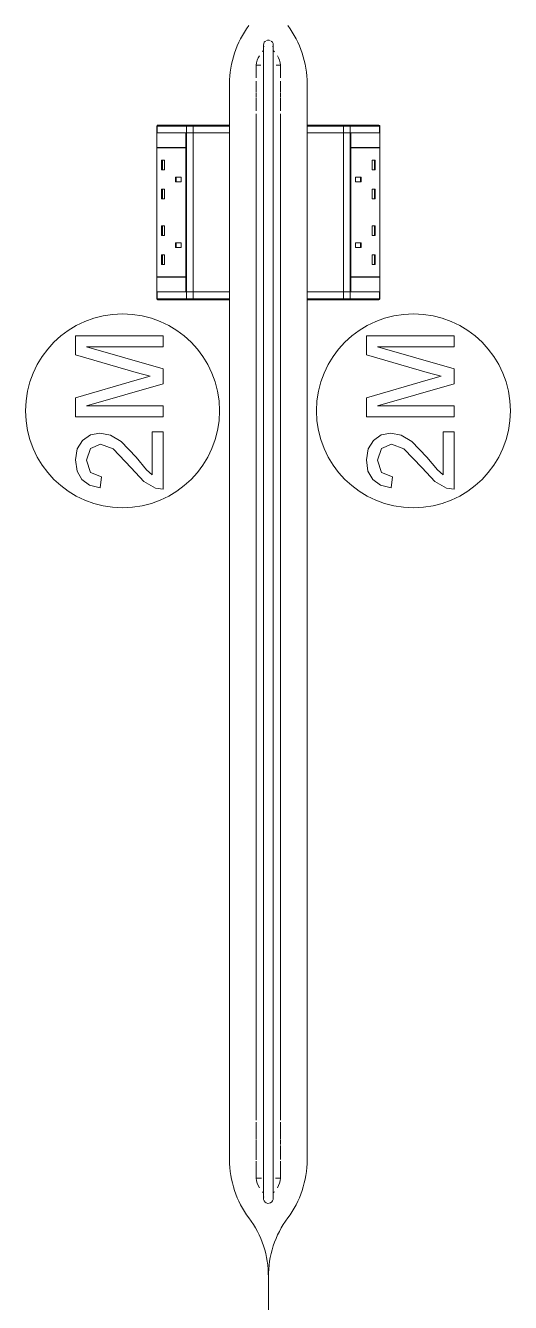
# Model space of a CAD drawing. Header units: millimetres. Extents: x 155920 to 295199, y -4084 to 97293.
# Drawn here: x 159202 to 159702, y 31127 to 32444 of the extents above; entities that cross this region are included whole.
import ezdxf

# ---------------------------------------------------------------- set-up
doc = ezdxf.new("R2010")
doc.units = ezdxf.units.MM
doc.header["$MEASUREMENT"] = 0
doc.layers.add('I-FURN', color=8, linetype='CONTINUOUS', lineweight=9)

msp = doc.modelspace()

# ---------------------------------------------------------------- linework, layer by layer
at = {"layer": 'I-FURN'}
for p, q in [((159447.3, 32424.3), (159447.3, 32424.3)), ((159447.3, 32424.3), (159447.3, 32424.1)), ((159447.3, 32424.1), (159447.3, 32423.8)), ((159447.3, 32423.8), (159447.3, 32423.4)), ((159447.3, 32423.4), (159447.3, 32422.9)), ((159447.3, 32422.9), (159447.3, 32422.3)), ((159447.3, 32422.3), (159447.3, 32421.6)), ((159447.3, 32421.6), (159447.3, 32420.7)), ((159447.3, 32420.7), (159447.3, 32419.8)), ((159447.3, 32419.8), (159447.3, 32418.7)), ((159447.3, 32418.7), (159447.3, 32417.6)), ((159447.3, 32417.6), (159447.3, 32416.3)), ((159457.3, 32424.2), (159457.3, 32424.3)), ((159457.3, 32424.3), (159457.3, 32424.3)), ((159457.3, 32424), (159457.3, 32424.2)), ((159457.3, 32423.7), (159457.3, 32424)), ((159457.3, 32423.3), (159457.3, 32423.7)), ((159457.3, 32422.8), (159457.3, 32423.3)), ((159457.3, 32422.1), (159457.3, 32422.8)), ((159457.3, 32421.3), (159457.3, 32422.1)), ((159457.3, 32420.5), (159457.3, 32421.3)), ((159457.3, 32419.5), (159457.3, 32420.5)), ((159457.3, 32418.4), (159457.3, 32419.5)), ((159457.3, 32417.2), (159457.3, 32418.4)), ((159457.3, 32416), (159457.3, 32417.2)), ((159447.3, 32416.3), (159447.3, 32415)), ((159447.3, 32415), (159447.3, 32413.5)), ((159447.3, 32413.5), (159447.3, 32411.9)), ((159447.3, 32411.9), (159447.3, 32410.3)), ((159447.3, 32410.3), (159447.3, 32408.6)), ((159447.3, 32408.6), (159447.3, 32406.7)), ((159447.3, 32406.7), (159447.3, 32404.8)), ((159447.3, 32404.8), (159447.3, 32402.8)), ((159457.3, 32414.6), (159457.3, 32416)), ((159457.3, 32413.1), (159457.3, 32414.6)), ((159457.3, 32411.5), (159457.3, 32413.1)), ((159457.3, 32409.8), (159457.3, 32411.5)), ((159457.3, 32408.1), (159457.3, 32409.8)), ((159457.3, 32406.2), (159457.3, 32408.1)), ((159457.3, 32404.3), (159457.3, 32406.2)), ((159457.3, 32402.3), (159457.3, 32404.3)), ((159444.4, 32403.4), (159439.8, 32403.4)), ((159439.8, 32400), (159439.8, 32403.4)), ((159439.8, 32398.7), (159439.8, 32399.6)), ((159439.8, 32390.4), (159439.8, 32398.4)), ((159447.3, 32402.8), (159447.3, 32400.7)), ((159447.3, 32400.7), (159447.3, 32398.6)), ((159447.3, 32398.6), (159447.3, 32396.4)), ((159447.3, 32396.4), (159447.3, 32394.1)), ((159447.3, 32394.1), (159447.3, 32391.7)), ((159447.3, 32391.7), (159447.3, 32389.3)), ((159457.3, 32400.2), (159457.3, 32402.3)), ((159457.3, 32398), (159457.3, 32400.2)), ((159457.3, 32395.8), (159457.3, 32398)), ((159457.3, 32393.5), (159457.3, 32395.8)), ((159457.3, 32391.1), (159457.3, 32393.5)), ((159457.3, 32388.7), (159457.3, 32391.1)), ((159464.8, 32403.4), (159460.3, 32403.4)), ((159464.8, 32403.4), (159464.8, 32400)), ((159464.8, 32398.4), (159464.8, 32390.4)), ((159464.9, 32399.6), (159464.9, 32398.7)), ((159412.3, 32340.6), (159412.3, 32384.3)), ((159412.3, 32384.3), (159412.3, 32340.6)), ((159439.8, 32375.3), (159439.8, 32386.8)), ((159447.3, 32389.3), (159447.3, 32386.8)), ((159447.3, 32386.8), (159447.3, 32384.3)), ((159447.3, 32384.3), (159447.3, 32381.7)), ((159447.3, 32381.7), (159447.3, 32379.1)), ((159447.3, 32379.1), (159447.3, 32376.4)), ((159457.3, 32386.2), (159457.3, 32388.7)), ((159457.3, 32383.6), (159457.3, 32386.2)), ((159457.3, 32381), (159457.3, 32383.6)), ((159457.3, 32378.4), (159457.3, 32381)), ((159457.3, 32375.7), (159457.3, 32378.4)), ((159464.8, 32386.8), (159464.8, 32375.3)), ((159492.3, 32384.3), (159492.3, 32340.6)), ((159492.3, 32340.6), (159492.3, 32384.3)), ((159439.8, 32370.5), (159439.8, 32374.6)), ((159439.8, 32356.4), (159439.8, 32369.6)), ((159447.3, 32376.4), (159447.3, 32373.7)), ((159447.3, 32373.7), (159447.3, 32371)), ((159447.3, 32371), (159447.3, 32368.3)), ((159447.3, 32368.3), (159447.3, 32365.5)), ((159447.3, 32365.5), (159447.3, 32362.7)), ((159457.3, 32373), (159457.3, 32375.7)), ((159457.3, 32370.3), (159457.3, 32373)), ((159457.3, 32367.5), (159457.3, 32370.3)), ((159457.3, 32364.7), (159457.3, 32367.5)), ((159457.3, 32361.9), (159457.3, 32364.7)), ((159464.8, 32369.6), (159464.8, 32356.4)), ((159464.9, 32374.6), (159464.9, 32370.5)), ((159439.8, 31315.2), (159439.8, 32353.4)), ((159447.3, 32362.7), (159447.3, 32359.8)), ((159447.3, 32359.8), (159447.3, 32357)), ((159447.3, 32357), (159447.3, 32354.2)), ((159447.3, 32354.2), (159447.3, 32353.4)), ((159447.3, 32353.4), (159447.3, 31315.2)), ((159457.3, 32359.1), (159457.3, 32361.9)), ((159457.3, 32356.3), (159457.3, 32359.1)), ((159457.3, 32353.4), (159457.3, 32356.3)), ((159457.3, 31315.2), (159457.3, 32353.4)), ((159464.9, 32353.4), (159464.9, 31315.2)), ((159337.5, 32340.6), (159337.5, 32333.6)), ((159337.5, 32340.6), (159337.7, 32340.6)), ((159337.5, 32340.6), (159337.5, 32333.6)), ((159337.5, 32333.6), (159337.5, 32340.6)), ((159337.7, 32340.6), (159368, 32340.6)), ((159337.7, 32340.6), (159337.7, 32333.6)), ((159337.8, 32341.4), (159337.9, 32341.4)), ((159368.8, 32341.6), (159338.5, 32341.6)), ((159368.8, 32341.6), (159338.5, 32341.6)), ((159368, 32340.6), (159374.9, 32340.6)), ((159368, 32340.6), (159368, 32333.6)), ((159368.8, 32341.6), (159407.3, 32341.6)), ((159374.3, 32341.6), (159368.8, 32341.6)), ((159411.3, 32341.6), (159374.3, 32341.6)), ((159374.9, 32340.6), (159412.3, 32340.6)), ((159374.9, 32340.6), (159374.9, 32333.6)), ((159407.3, 32341.6), (159407.3, 32340.6)), ((159407.3, 32341.6), (159411.3, 32341.6)), ((159412.3, 32333.6), (159412.3, 32340.6)), ((159412.3, 32340.6), (159412.3, 32333.6)), ((159492.3, 32340.6), (159492.3, 32333.6)), ((159492.3, 32340.6), (159529.8, 32340.6)), ((159492.3, 32340.6), (159492.3, 32333.6)), ((159493.3, 32341.6), (159493.3, 32341.6)), ((159530.4, 32341.6), (159493.3, 32341.6)), ((159493.3, 32341.6), (159497.3, 32341.6)), ((159497.3, 32340.6), (159497.3, 32341.6)), ((159497.3, 32341.6), (159535.9, 32341.6)), ((159529.8, 32340.6), (159536.7, 32340.6)), ((159529.8, 32340.6), (159529.8, 32333.6)), ((159535.9, 32341.6), (159530.4, 32341.6)), ((159566.2, 32341.6), (159535.9, 32341.6)), ((159566.2, 32341.6), (159535.9, 32341.6)), ((159536.7, 32340.6), (159567, 32340.6)), ((159536.7, 32340.6), (159536.7, 32333.6)), ((159566.8, 32341.4), (159566.8, 32341.4)), ((159567, 32340.6), (159567.2, 32340.6)), ((159567, 32340.6), (159567, 32333.6)), ((159567.2, 32333.6), (159567.2, 32340.6)), ((159567.2, 32333.6), (159567.2, 32340.6)), ((159567.2, 32333.6), (159567.2, 32340.6)), ((159337.3, 32318.6), (159337.3, 32333.6)), ((159337.3, 32333.6), (159367.1, 32333.6)), ((159337.5, 32333.6), (159337.7, 32333.6)), ((159337.5, 32333.5), (159337.5, 32169.6)), ((159337.7, 32333.6), (159368, 32333.6)), ((159367.1, 32333.6), (159367.1, 32318.6)), ((159367.3, 32318.6), (159367.3, 32333.5)), ((159367.3, 32333.5), (159368, 32333.5)), ((159368, 32333.6), (159374.9, 32333.6)), ((159374.9, 32333.5), (159368, 32333.5)), ((159368, 32333.5), (159368, 32169.6)), ((159374.9, 32333.6), (159412.3, 32333.6)), ((159412.3, 32333.5), (159374.9, 32333.5)), ((159374.9, 32333.5), (159374.9, 32169.6)), ((159412.3, 32169.6), (159412.3, 32333.5)), ((159412.3, 32333.5), (159412.3, 32169.6)), ((159492.3, 32333.6), (159529.8, 32333.6)), ((159492.3, 32333.5), (159492.3, 32169.6)), ((159492.3, 32169.6), (159492.3, 32333.5)), ((159529.8, 32333.5), (159492.3, 32333.5)), ((159529.8, 32333.6), (159536.7, 32333.6)), ((159529.8, 32169.6), (159529.8, 32333.5)), ((159536.7, 32333.5), (159529.8, 32333.5)), ((159537.5, 32333.6), (159535.1, 32333.6)), ((159536.7, 32333.6), (159567, 32333.6)), ((159536.7, 32169.6), (159536.7, 32333.5)), ((159536.7, 32333.5), (159537.3, 32333.5)), ((159537.3, 32333.5), (159537.3, 32318.6)), ((159537.5, 32318.6), (159537.5, 32333.6)), ((159537.5, 32333.6), (159567.4, 32333.6)), ((159567, 32333.6), (159567.2, 32333.6)), ((159567.2, 32169.6), (159567.2, 32333.5)), ((159567.4, 32333.6), (159567.4, 32318.6)), ((159367.1, 32318.6), (159337.3, 32318.6)), ((159337.3, 32318.1), (159367.1, 32318.1)), ((159337.3, 32185.1), (159337.3, 32318.1)), ((159337.7, 32318.1), (159337.7, 32318.6)), ((159367.1, 32318.1), (159367.1, 32185.1)), ((159367.3, 32185.1), (159367.3, 32318.1)), ((159537.3, 32318.1), (159537.3, 32185.1)), ((159567.4, 32318.6), (159537.5, 32318.6)), ((159537.5, 32185.1), (159537.5, 32318.1)), ((159567.4, 32318.1), (159537.5, 32318.1)), ((159567, 32318.6), (159567, 32318.1)), ((159567.4, 32318.1), (159567.4, 32185.1)), ((159342.3, 32305.5), (159342.3, 32295.5)), ((159342.3, 32305.5), (159345.2, 32305.5)), ((159343.1, 32305.5), (159343.1, 32295.5)), ((159345.2, 32305.5), (159345.2, 32295.5)), ((159562.3, 32305.5), (159559.5, 32305.5)), ((159559.5, 32295.5), (159559.5, 32305.5)), ((159561.6, 32295.5), (159561.6, 32305.5)), ((159562.3, 32295.5), (159562.3, 32305.5)), ((159342.3, 32295.5), (159345.2, 32295.5)), ((159356.7, 32288), (159356.7, 32283)), ((159362.4, 32288), (159356.7, 32288)), ((159357.4, 32288), (159357.4, 32283)), ((159362.4, 32283), (159362.4, 32288)), ((159548, 32288), (159542.3, 32288)), ((159542.3, 32283), (159542.3, 32288)), ((159547.3, 32283), (159547.3, 32288)), ((159548, 32283), (159548, 32288)), ((159562.3, 32295.5), (159559.5, 32295.5)), ((159342.3, 32275.5), (159342.3, 32265.5)), ((159342.3, 32275.5), (159345.2, 32275.5)), ((159343.1, 32275.5), (159343.1, 32265.5)), ((159345.2, 32275.5), (159345.2, 32265.5)), ((159356.7, 32283), (159362.4, 32283)), ((159548, 32283), (159542.3, 32283)), ((159562.3, 32275.5), (159559.5, 32275.5)), ((159559.5, 32265.5), (159559.5, 32275.5)), ((159561.6, 32265.5), (159561.6, 32275.5)), ((159562.3, 32265.5), (159562.3, 32275.5)), ((159342.3, 32265.5), (159345.2, 32265.5)), ((159562.3, 32265.5), (159559.5, 32265.5)), ((159342.3, 32237.7), (159342.3, 32227.7)), ((159342.3, 32237.7), (159345.2, 32237.7)), ((159343.1, 32237.7), (159343.1, 32227.7)), ((159345.2, 32237.7), (159345.2, 32227.7)), ((159562.3, 32237.7), (159559.5, 32237.7)), ((159559.5, 32227.7), (159559.5, 32237.7)), ((159561.6, 32227.7), (159561.6, 32237.7)), ((159562.3, 32227.7), (159562.3, 32237.7)), ((159342.3, 32227.7), (159345.2, 32227.7)), ((159356.7, 32220.2), (159356.7, 32215.2)), ((159356.7, 32220.2), (159362.4, 32220.2)), ((159357.4, 32220.2), (159357.4, 32215.2)), ((159362.4, 32220.2), (159362.4, 32215.2)), ((159542.3, 32220.2), (159542.3, 32215.2)), ((159548, 32220.2), (159542.3, 32220.2)), ((159547.3, 32215.2), (159547.3, 32220.2)), ((159548, 32215.2), (159548, 32220.2)), ((159562.3, 32227.7), (159559.5, 32227.7)), ((159342.3, 32207.7), (159342.3, 32197.7)), ((159342.3, 32207.7), (159345.2, 32207.7)), ((159343.1, 32207.7), (159343.1, 32197.7)), ((159345.2, 32207.7), (159345.2, 32197.7)), ((159356.7, 32215.2), (159362.4, 32215.2)), ((159542.3, 32215.2), (159548, 32215.2)), ((159562.3, 32207.7), (159559.5, 32207.7)), ((159559.5, 32197.7), (159559.5, 32207.7)), ((159561.6, 32197.7), (159561.6, 32207.7)), ((159562.3, 32197.7), (159562.3, 32207.7)), ((159342.3, 32197.7), (159345.2, 32197.7)), ((159562.3, 32197.7), (159559.5, 32197.7)), ((159337.3, 32185.1), (159367.1, 32185.1)), ((159337.3, 32184.6), (159367.1, 32184.6)), ((159337.3, 32169.6), (159337.3, 32184.6)), ((159337.7, 32184.6), (159337.7, 32185.1)), ((159367.1, 32184.6), (159367.1, 32169.6)), ((159367.3, 32169.6), (159367.3, 32184.6)), ((159537.3, 32184.6), (159537.3, 32169.6)), ((159567.4, 32185.1), (159537.5, 32185.1)), ((159537.5, 32169.6), (159537.5, 32184.6)), ((159537.5, 32184.6), (159567.4, 32184.6)), ((159567, 32185.1), (159567, 32184.6)), ((159567.4, 32184.6), (159567.4, 32169.6)), ((159367.1, 32169.6), (159337.3, 32169.6)), ((159337.5, 32169.5), (159337.5, 32162.5)), ((159337.7, 32169.5), (159337.5, 32169.5)), ((159337.5, 32169.5), (159337.5, 32162.5)), ((159337.5, 32169.5), (159337.5, 32162.5)), ((159337.7, 32162.5), (159337.7, 32169.5)), ((159368, 32169.5), (159337.7, 32169.5)), ((159367.1, 32169.6), (159369.6, 32169.6)), ((159368, 32169.6), (159367.3, 32169.6)), ((159368, 32169.6), (159374.9, 32169.6)), ((159368, 32162.5), (159368, 32169.5)), ((159374.9, 32169.5), (159368, 32169.5)), ((159374.9, 32169.6), (159412.3, 32169.6)), ((159374.9, 32162.5), (159374.9, 32169.5)), ((159412.3, 32169.5), (159374.9, 32169.5)), ((159412.3, 32162.5), (159412.3, 32169.5)), ((159412.3, 32162.5), (159412.3, 32169.5)), ((159492.3, 32169.6), (159529.8, 32169.6)), ((159492.3, 32169.5), (159492.3, 32162.5)), ((159492.3, 32162.5), (159492.3, 32169.5)), ((159529.8, 32169.5), (159492.3, 32169.5)), ((159529.8, 32169.6), (159536.7, 32169.6)), ((159529.8, 32162.5), (159529.8, 32169.5)), ((159536.7, 32169.5), (159529.8, 32169.5)), ((159537.3, 32169.6), (159536.7, 32169.6)), ((159536.7, 32162.5), (159536.7, 32169.5)), ((159567, 32169.5), (159536.7, 32169.5)), ((159567.4, 32169.6), (159537.5, 32169.6)), ((159567, 32162.5), (159567, 32169.5)), ((159567.2, 32169.5), (159567, 32169.5)), ((159567.2, 32162.5), (159567.2, 32169.5)), ((159567.2, 32162.5), (159567.2, 32169.5)), ((159567.2, 32169.5), (159567.2, 32162.5)), ((159337.7, 32162.5), (159337.5, 32162.5)), ((159368, 32162.5), (159337.7, 32162.5)), ((159337.9, 32161.7), (159337.8, 32161.8)), ((159338.5, 32161.5), (159368.8, 32161.5)), ((159338.5, 32161.5), (159368.8, 32161.5)), ((159374.9, 32162.5), (159368, 32162.5)), ((159407.3, 32161.5), (159368.8, 32161.5)), ((159368.8, 32161.5), (159374.3, 32161.5)), ((159374.3, 32161.5), (159411.3, 32161.5)), ((159412.3, 32162.5), (159374.9, 32162.5)), ((159407.3, 32162.5), (159407.3, 32161.5)), ((159411.3, 32161.5), (159407.3, 32161.5)), ((159411.3, 32161.5), (159411.3, 32161.5)), ((159412.3, 31274.3), (159412.3, 32162.5)), ((159412.3, 32162.5), (159412.3, 31274.3)), ((159492.3, 32162.5), (159492.3, 31274.3)), ((159492.3, 31274.3), (159492.3, 32162.5)), ((159529.8, 32162.5), (159492.3, 32162.5)), ((159497.3, 32161.5), (159493.3, 32161.5)), ((159493.3, 32161.5), (159530.4, 32161.5)), ((159497.3, 32161.5), (159497.3, 32162.5)), ((159535.9, 32161.5), (159497.3, 32161.5)), ((159536.7, 32162.5), (159529.8, 32162.5)), ((159530.4, 32161.5), (159535.9, 32161.5)), ((159535.9, 32161.5), (159566.2, 32161.5)), ((159535.9, 32161.5), (159566.2, 32161.5)), ((159567, 32162.5), (159536.7, 32162.5)), ((159566.8, 32161.8), (159566.8, 32161.7)), ((159567.2, 32162.5), (159567, 32162.5)), ((159343.9, 32124.2), (159253.5, 32124.2)), ((159253.5, 32124.2), (159253.5, 32104.7)), ((159343.9, 32112.9), (159343.9, 32124.2)), ((159643.8, 32124.2), (159553.4, 32124.2)), ((159553.4, 32124.2), (159553.4, 32104.7)), ((159643.8, 32112.9), (159643.8, 32124.2)), ((159253.5, 32104.7), (159316.1, 32086.5)), ((159343.9, 32090.1), (159264.8, 32112.9)), ((159264.8, 32112.9), (159343.9, 32112.9)), ((159553.4, 32104.7), (159616, 32086.5)), ((159643.8, 32090.1), (159564.7, 32112.9)), ((159564.7, 32112.9), (159643.8, 32112.9)), ((159343.9, 32074.8), (159343.9, 32090.1)), ((159643.8, 32074.8), (159643.8, 32090.1)), ((159317.2, 32078.8), (159253.5, 32060.3)), ((159264.8, 32052.1), (159343.9, 32074.8)), ((159316.1, 32086.5), (159330.5, 32082.5)), ((159330.5, 32082.5), (159317.2, 32078.8)), ((159617.1, 32078.8), (159553.4, 32060.3)), ((159564.7, 32052.1), (159643.8, 32074.8)), ((159616, 32086.5), (159630.4, 32082.5)), ((159630.4, 32082.5), (159617.1, 32078.8)), ((159253.5, 32060.3), (159253.5, 32040.8)), ((159343.9, 32052.1), (159264.8, 32052.1)), ((159343.9, 32040.8), (159343.9, 32052.1)), ((159553.4, 32060.3), (159553.4, 32040.8)), ((159643.8, 32052.1), (159564.7, 32052.1)), ((159643.8, 32040.8), (159643.8, 32052.1)), ((159253.5, 32040.8), (159343.9, 32040.8)), ((159553.4, 32040.8), (159643.8, 32040.8)), ((159268.8, 32022), (159260.7, 32016.4)), ((159278.7, 32023.9), (159268.8, 32022)), ((159289.4, 32021.8), (159278.7, 32023.9)), ((159300.5, 32015.2), (159289.4, 32021.8)), ((159332.6, 32025.3), (159332.6, 31980.9)), ((159343.9, 32025.3), (159332.6, 32025.3)), ((159343.9, 31965.9), (159343.9, 32025.3)), ((159568.7, 32022), (159560.6, 32016.4)), ((159578.6, 32023.9), (159568.7, 32022)), ((159589.3, 32021.8), (159578.6, 32023.9)), ((159600.4, 32015.2), (159589.3, 32021.8)), ((159632.5, 32025.3), (159632.5, 31980.9)), ((159643.8, 32025.3), (159632.5, 32025.3)), ((159643.8, 31965.9), (159643.8, 32025.3)), ((159260.7, 32016.4), (159255.3, 32007.6)), ((159269, 32008), (159279.3, 32012.6)), ((159279.3, 32012.6), (159292.2, 32007.7)), ((159315.9, 31999), (159300.5, 32015.2)), ((159560.6, 32016.4), (159555.2, 32007.6)), ((159568.9, 32008), (159579.3, 32012.6)), ((159579.3, 32012.6), (159592.1, 32007.7)), ((159615.8, 31999), (159600.4, 32015.2)), ((159255.3, 32007.6), (159253.5, 31996.2)), ((159253.5, 31996.2), (159255.1, 31984.8)), ((159264.8, 31995.9), (159269, 32008)), ((159268.9, 31983.4), (159264.8, 31995.9)), ((159292.2, 32007.7), (159311, 31988.2)), ((159326.8, 31986), (159315.9, 31999)), ((159555.2, 32007.6), (159553.4, 31996.2)), ((159553.4, 31996.2), (159555, 31984.8)), ((159564.7, 31995.9), (159568.9, 32008)), ((159568.8, 31983.4), (159564.7, 31995.9)), ((159592.1, 32007.7), (159610.9, 31988.2)), ((159626.7, 31986), (159615.8, 31999)), ((159255.1, 31984.8), (159260, 31976)), ((159280.3, 31978.7), (159268.9, 31983.4)), ((159311, 31988.2), (159324.1, 31974)), ((159332.6, 31980.9), (159326.8, 31986)), ((159555, 31984.8), (159559.9, 31976)), ((159580.2, 31978.7), (159568.8, 31983.4)), ((159610.9, 31988.2), (159624, 31974)), ((159632.5, 31980.9), (159626.7, 31986)), ((159260, 31976), (159268, 31970.1)), ((159268, 31970.1), (159278.9, 31967.3)), ((159278.9, 31967.3), (159280.3, 31978.7)), ((159324.1, 31974), (159336.1, 31967.2)), ((159559.9, 31976), (159567.9, 31970.1)), ((159567.9, 31970.1), (159578.8, 31967.3)), ((159578.8, 31967.3), (159580.2, 31978.7)), ((159624, 31974), (159636, 31967.2)), ((159336.1, 31967.2), (159343.9, 31965.9)), ((159636, 31967.2), (159643.8, 31965.9)), ((159439.8, 31295.5), (159439.8, 31313.2)), ((159447.3, 31315.2), (159447.3, 31312)), ((159447.3, 31312), (159447.3, 31308.8)), ((159457.3, 31314.4), (159457.3, 31315.2)), ((159457.3, 31311.1), (159457.3, 31314.4)), ((159457.3, 31307.9), (159457.3, 31311.1)), ((159464.8, 31313.2), (159464.8, 31295.5)), ((159447.3, 31308.8), (159447.3, 31305.6)), ((159447.3, 31305.6), (159447.3, 31302.3)), ((159447.3, 31302.3), (159447.3, 31299.2)), ((159447.3, 31299.2), (159447.3, 31296)), ((159457.3, 31304.7), (159457.3, 31307.9)), ((159457.3, 31301.5), (159457.3, 31304.7)), ((159457.3, 31298.3), (159457.3, 31301.5)), ((159457.3, 31295.2), (159457.3, 31298.3)), ((159439.8, 31289.9), (159439.8, 31294.7)), ((159439.8, 31274.1), (159439.8, 31290)), ((159447.3, 31296), (159447.3, 31292.9)), ((159447.3, 31292.9), (159447.3, 31289.8)), ((159447.3, 31289.8), (159447.3, 31286.7)), ((159447.3, 31286.7), (159447.3, 31283.7)), ((159457.3, 31292), (159457.3, 31295.2)), ((159457.3, 31289), (159457.3, 31292)), ((159457.3, 31285.9), (159457.3, 31289)), ((159457.3, 31282.9), (159457.3, 31285.9)), ((159464.8, 31289), (159464.8, 31274.7)), ((159464.9, 31294.7), (159464.9, 31289.9)), ((159439.8, 31255.2), (159439.8, 31272.8)), ((159447.3, 31283.7), (159447.3, 31280.8)), ((159447.3, 31280.8), (159447.3, 31277.9)), ((159447.3, 31277.9), (159447.3, 31275)), ((159447.3, 31275), (159447.3, 31272.3)), ((159447.3, 31272.3), (159447.3, 31269.6)), ((159457.3, 31280), (159457.3, 31282.9)), ((159457.3, 31277.1), (159457.3, 31280)), ((159457.3, 31274.3), (159457.3, 31277.1)), ((159457.3, 31271.5), (159457.3, 31274.3)), ((159457.3, 31268.8), (159457.3, 31271.5)), ((159464.8, 31272.8), (159464.8, 31255.2)), ((159439.8, 31259.8), (159439.8, 31260.9)), ((159447.3, 31269.6), (159447.3, 31266.9)), ((159447.3, 31266.9), (159447.3, 31264.4)), ((159447.3, 31264.4), (159447.3, 31261.9)), ((159447.3, 31261.9), (159447.3, 31259.5)), ((159447.3, 31259.5), (159447.3, 31257.2)), ((159457.3, 31266.2), (159457.3, 31268.8)), ((159457.3, 31263.7), (159457.3, 31266.2)), ((159457.3, 31261.2), (159457.3, 31263.7)), ((159457.3, 31258.9), (159457.3, 31261.2)), ((159457.3, 31256.6), (159457.3, 31258.9)), ((159464.9, 31260.9), (159464.9, 31259.8)), ((159439.8, 31255.2), (159445.1, 31255.2)), ((159447.3, 31257.2), (159447.3, 31255)), ((159447.3, 31255), (159447.3, 31252.9)), ((159447.3, 31252.9), (159447.3, 31250.9)), ((159447.3, 31250.9), (159447.3, 31249)), ((159447.3, 31249), (159447.3, 31247.2)), ((159447.3, 31247.2), (159447.3, 31245.5)), ((159447.3, 31245.5), (159447.3, 31243.9)), ((159457.3, 31254.4), (159457.3, 31256.6)), ((159457.3, 31252.3), (159457.3, 31254.4)), ((159457.3, 31250.3), (159457.3, 31252.3)), ((159457.3, 31248.5), (159457.3, 31250.3)), ((159457.3, 31246.7), (159457.3, 31248.5)), ((159457.3, 31245), (159457.3, 31246.7)), ((159457.3, 31243.5), (159457.3, 31245)), ((159459.6, 31255.2), (159464.8, 31255.2)), ((159447.3, 31243.9), (159447.3, 31242.4)), ((159447.3, 31242.4), (159447.3, 31241.1)), ((159447.3, 31241.1), (159447.3, 31239.8)), ((159447.3, 31239.8), (159447.3, 31238.7)), ((159447.3, 31238.7), (159447.3, 31237.7)), ((159447.3, 31237.7), (159447.3, 31236.9)), ((159447.3, 31236.9), (159447.3, 31236.1)), ((159447.3, 31236.1), (159447.3, 31235.5)), ((159447.3, 31235.5), (159447.3, 31235)), ((159447.3, 31235), (159447.3, 31234.7)), ((159447.3, 31234.7), (159447.3, 31234.4)), ((159447.3, 31234.4), (159447.3, 31234.3)), ((159447.3, 31234.3), (159447.3, 31234.3)), ((159457.3, 31242), (159457.3, 31243.5)), ((159457.3, 31240.7), (159457.3, 31242)), ((159457.3, 31239.5), (159457.3, 31240.7)), ((159457.3, 31238.4), (159457.3, 31239.5)), ((159457.3, 31237.5), (159457.3, 31238.4)), ((159457.3, 31236.6), (159457.3, 31237.5)), ((159457.3, 31235.9), (159457.3, 31236.6)), ((159457.3, 31235.4), (159457.3, 31235.9)), ((159457.3, 31234.9), (159457.3, 31235.4)), ((159457.3, 31234.6), (159457.3, 31234.9)), ((159457.3, 31234.4), (159457.3, 31234.6)), ((159457.3, 31234.3), (159457.3, 31234.4)), ((159452.3, 31029.4), (159452.3, 31153.2)), ((159452.3, 31153.2), (159452.3, 31029.4)), ((159452.3, 31153.2), (159452.3, 31029.4)), ((159452.3, 31029.4), (159452.3, 31153.2))]:
    msp.add_line(p, q, dxfattribs=at)
at = {"layer": 'I-FURN', "flags": 128}
for points in [[(159337.5, 32340.6), (159337.5, 32340.7), (159337.5, 32340.7), (159337.5, 32340.7), (159337.5, 32340.8), (159337.5, 32340.8), (159337.5, 32340.9), (159337.5, 32340.9), (159337.5, 32340.9), (159337.6, 32341), (159337.6, 32341), (159337.6, 32341.1), (159337.6, 32341.1), (159337.6, 32341.1)], [(159374.3, 32341.6), (159374.2, 32341.6), (159374, 32341.6), (159373.9, 32341.6), (159373.8, 32341.6), (159373.6, 32341.6), (159373.5, 32341.6), (159373.3, 32341.6), (159373.2, 32341.6), (159373, 32341.6), (159372.8, 32341.6), (159372.7, 32341.6), (159372.5, 32341.6), (159372.4, 32341.6), (159372.2, 32341.6), (159372.1, 32341.6), (159371.9, 32341.6), (159371.7, 32341.6), (159371.6, 32341.6), (159371.4, 32341.6), (159371.3, 32341.6), (159371.1, 32341.6), (159370.9, 32341.6), (159370.8, 32341.6), (159370.6, 32341.6), (159370.5, 32341.6), (159370.3, 32341.6), (159370.2, 32341.6), (159370.1, 32341.6), (159369.9, 32341.6), (159369.8, 32341.6), (159369.7, 32341.6), (159369.5, 32341.6), (159369.4, 32341.6), (159369.3, 32341.6), (159369.2, 32341.6), (159369.1, 32341.6), (159369, 32341.6), (159368.9, 32341.6), (159368.8, 32341.6)], [(159411.3, 32341.6), (159411.1, 32341.6), (159410.6, 32341.6), (159410.1, 32341.6), (159409.4, 32341.6), (159408.6, 32341.6), (159407.6, 32341.6), (159406.6, 32341.6), (159405.4, 32341.6), (159404, 32341.6), (159402.6, 32341.6), (159401, 32341.6), (159399.3, 32341.6), (159397.5, 32341.6), (159395.5, 32341.6), (159393.5, 32341.6), (159391.3, 32341.6), (159389.1, 32341.6), (159386.7, 32341.6), (159384.3, 32341.6), (159381.7, 32341.6), (159379.1, 32341.6), (159376.4, 32341.6), (159374.3, 32341.6)], [(159407.3, 32341.6), (159407.5, 32341.6), (159407.7, 32341.6), (159407.8, 32341.6), (159408, 32341.6), (159408.1, 32341.6), (159408.3, 32341.6), (159408.4, 32341.6), (159408.6, 32341.6), (159408.8, 32341.6), (159408.9, 32341.6), (159409, 32341.6), (159409.2, 32341.6), (159409.3, 32341.6), (159409.5, 32341.6), (159409.6, 32341.6), (159409.7, 32341.6), (159409.9, 32341.6), (159410, 32341.6), (159410.1, 32341.6), (159410.2, 32341.6), (159410.3, 32341.6), (159410.4, 32341.6), (159410.5, 32341.6), (159410.6, 32341.6), (159410.7, 32341.6), (159410.8, 32341.6), (159410.9, 32341.6), (159410.9, 32341.6), (159411, 32341.6), (159411.1, 32341.6), (159411.1, 32341.6), (159411.2, 32341.6), (159411.2, 32341.6), (159411.3, 32341.6), (159411.3, 32341.6), (159411.3, 32341.6), (159411.3, 32341.6), (159411.3, 32341.6), (159411.3, 32341.6)], [(159411.3, 32341.6), (159411.4, 32341.6), (159411.4, 32341.6), (159411.5, 32341.6), (159411.5, 32341.6), (159411.5, 32341.6), (159411.6, 32341.6), (159411.6, 32341.6), (159411.7, 32341.6), (159411.7, 32341.6), (159411.7, 32341.5), (159411.8, 32341.5), (159411.8, 32341.5), (159411.8, 32341.5), (159411.9, 32341.5), (159411.9, 32341.4), (159411.9, 32341.4), (159412, 32341.4), (159412, 32341.4), (159412, 32341.3), (159412.1, 32341.3), (159412.1, 32341.3), (159412.1, 32341.3), (159412.1, 32341.2), (159412.2, 32341.2), (159412.2, 32341.2), (159412.2, 32341.1), (159412.2, 32341.1), (159412.2, 32341.1), (159412.3, 32341), (159412.3, 32341), (159412.3, 32340.9), (159412.3, 32340.9), (159412.3, 32340.9), (159412.3, 32340.8), (159412.3, 32340.8), (159412.3, 32340.8), (159412.3, 32340.7), (159412.3, 32340.7), (159412.3, 32340.6), (159412.3, 32340.6)], [(159411.3, 32341.6), (159411.3, 32341.6), (159411.3, 32341.6)], [(159492.3, 32340.6), (159492.3, 32340.7), (159492.3, 32340.7), (159492.3, 32340.7), (159492.3, 32340.8), (159492.3, 32340.8), (159492.4, 32340.9), (159492.4, 32340.9), (159492.4, 32340.9), (159492.4, 32341), (159492.4, 32341), (159492.4, 32341.1), (159492.4, 32341.1), (159492.5, 32341.1), (159492.5, 32341.2), (159492.5, 32341.2), (159492.5, 32341.2), (159492.5, 32341.3), (159492.6, 32341.3), (159492.6, 32341.3), (159492.6, 32341.3), (159492.7, 32341.4), (159492.7, 32341.4), (159492.7, 32341.4), (159492.7, 32341.4), (159492.8, 32341.5), (159492.8, 32341.5), (159492.9, 32341.5), (159492.9, 32341.5), (159492.9, 32341.5), (159493, 32341.6), (159493, 32341.6), (159493, 32341.6), (159493.1, 32341.6), (159493.1, 32341.6), (159493.2, 32341.6), (159493.2, 32341.6), (159493.2, 32341.6), (159493.3, 32341.6), (159493.3, 32341.6), (159493.3, 32341.6)], [(159530.4, 32341.6), (159527.6, 32341.6), (159524.9, 32341.6), (159522.3, 32341.6), (159519.7, 32341.6), (159517.3, 32341.6), (159515, 32341.6), (159512.8, 32341.6), (159510.6, 32341.6), (159508.6, 32341.6), (159506.7, 32341.6), (159504.9, 32341.6), (159503.3, 32341.6), (159501.7, 32341.6), (159500.3, 32341.6), (159499, 32341.6), (159497.8, 32341.6), (159496.8, 32341.6), (159495.8, 32341.6), (159495.1, 32341.6), (159494.4, 32341.6), (159493.9, 32341.6), (159493.5, 32341.6), (159493.3, 32341.6)], [(159493.3, 32341.6), (159493.3, 32341.6), (159493.3, 32341.6), (159493.4, 32341.6), (159493.4, 32341.6), (159493.4, 32341.6), (159493.4, 32341.6), (159493.5, 32341.6), (159493.5, 32341.6), (159493.6, 32341.6), (159493.6, 32341.6), (159493.7, 32341.6), (159493.8, 32341.6), (159493.9, 32341.6), (159493.9, 32341.6), (159494, 32341.6), (159494.1, 32341.6), (159494.2, 32341.6), (159494.3, 32341.6), (159494.4, 32341.6), (159494.5, 32341.6), (159494.7, 32341.6), (159494.8, 32341.6), (159494.9, 32341.6), (159495, 32341.6), (159495.2, 32341.6), (159495.3, 32341.6), (159495.4, 32341.6), (159495.6, 32341.6), (159495.7, 32341.6), (159495.9, 32341.6), (159496, 32341.6), (159496.2, 32341.6), (159496.3, 32341.6), (159496.5, 32341.6), (159496.6, 32341.6), (159496.8, 32341.6), (159497, 32341.6), (159497.1, 32341.6), (159497.3, 32341.6), (159497.3, 32341.6)], [(159535.9, 32341.6), (159535.8, 32341.6), (159535.7, 32341.6), (159535.6, 32341.6), (159535.5, 32341.6), (159535.4, 32341.6), (159535.3, 32341.6), (159535.1, 32341.6), (159535, 32341.6), (159534.9, 32341.6), (159534.7, 32341.6), (159534.6, 32341.6), (159534.5, 32341.6), (159534.3, 32341.6), (159534.2, 32341.6), (159534, 32341.6), (159533.9, 32341.6), (159533.7, 32341.6), (159533.6, 32341.6), (159533.4, 32341.6), (159533.2, 32341.6), (159533.1, 32341.6), (159532.9, 32341.6), (159532.8, 32341.6), (159532.6, 32341.6), (159532.5, 32341.6), (159532.3, 32341.6), (159532.1, 32341.6), (159532, 32341.6), (159531.8, 32341.6), (159531.7, 32341.6), (159531.5, 32341.6), (159531.4, 32341.6), (159531.2, 32341.6), (159531.1, 32341.6), (159530.9, 32341.6), (159530.8, 32341.6), (159530.6, 32341.6), (159530.5, 32341.6), (159530.4, 32341.6)], [(159567, 32341.1), (159567.1, 32341.1), (159567.1, 32341.1), (159567.1, 32341), (159567.1, 32341), (159567.1, 32340.9), (159567.1, 32340.9), (159567.1, 32340.9), (159567.1, 32340.8), (159567.2, 32340.8), (159567.2, 32340.8), (159567.2, 32340.7), (159567.2, 32340.7), (159567.2, 32340.6), (159567.2, 32340.6)], [(159337.6, 32162), (159337.6, 32162), (159337.6, 32162.1), (159337.6, 32162.1), (159337.6, 32162.1), (159337.5, 32162.2), (159337.5, 32162.2), (159337.5, 32162.3), (159337.5, 32162.3), (159337.5, 32162.3), (159337.5, 32162.4), (159337.5, 32162.4), (159337.5, 32162.5), (159337.5, 32162.5), (159337.5, 32162.5)], [(159368.8, 32161.5), (159368.9, 32161.5), (159369, 32161.5), (159369.1, 32161.5), (159369.2, 32161.5), (159369.3, 32161.5), (159369.4, 32161.5), (159369.5, 32161.5), (159369.7, 32161.5), (159369.8, 32161.5), (159369.9, 32161.5), (159370.1, 32161.5), (159370.2, 32161.5), (159370.3, 32161.5), (159370.5, 32161.5), (159370.6, 32161.5), (159370.8, 32161.5), (159370.9, 32161.5), (159371.1, 32161.5), (159371.3, 32161.5), (159371.4, 32161.5), (159371.6, 32161.5), (159371.7, 32161.5), (159371.9, 32161.5), (159372.1, 32161.5), (159372.2, 32161.5), (159372.4, 32161.5), (159372.5, 32161.5), (159372.7, 32161.5), (159372.8, 32161.5), (159373, 32161.5), (159373.2, 32161.5), (159373.3, 32161.5), (159373.5, 32161.5), (159373.6, 32161.5), (159373.8, 32161.5), (159373.9, 32161.5), (159374, 32161.5), (159374.2, 32161.5), (159374.3, 32161.5)], [(159374.3, 32161.5), (159377.1, 32161.5), (159379.8, 32161.5), (159382.4, 32161.5), (159384.9, 32161.5), (159387.4, 32161.5), (159389.7, 32161.5), (159391.9, 32161.5), (159394, 32161.5), (159396.1, 32161.5), (159398, 32161.5), (159399.7, 32161.5), (159401.4, 32161.5), (159403, 32161.5), (159404.4, 32161.5), (159405.7, 32161.5), (159406.9, 32161.5), (159407.9, 32161.5), (159408.8, 32161.5), (159409.6, 32161.5), (159410.3, 32161.5), (159410.8, 32161.5), (159411.1, 32161.5), (159411.3, 32161.5)], [(159411.3, 32161.5), (159411.3, 32161.5), (159411.3, 32161.5), (159411.3, 32161.5), (159411.3, 32161.5), (159411.3, 32161.5), (159411.2, 32161.5), (159411.2, 32161.5), (159411.1, 32161.5), (159411.1, 32161.5), (159411, 32161.5), (159411, 32161.5), (159410.9, 32161.5), (159410.8, 32161.5), (159410.7, 32161.5), (159410.6, 32161.5), (159410.5, 32161.5), (159410.5, 32161.5), (159410.3, 32161.5), (159410.2, 32161.5), (159410.1, 32161.5), (159410, 32161.5), (159409.9, 32161.5), (159409.8, 32161.5), (159409.6, 32161.5), (159409.5, 32161.5), (159409.4, 32161.5), (159409.2, 32161.5), (159409.1, 32161.5), (159408.9, 32161.5), (159408.8, 32161.5), (159408.6, 32161.5), (159408.5, 32161.5), (159408.3, 32161.5), (159408.2, 32161.5), (159408, 32161.5), (159407.9, 32161.5), (159407.7, 32161.5), (159407.5, 32161.5), (159407.4, 32161.5), (159407.3, 32161.5)], [(159412.3, 32162.5), (159412.3, 32162.5), (159412.3, 32162.4), (159412.3, 32162.4), (159412.3, 32162.3), (159412.3, 32162.3), (159412.3, 32162.3), (159412.3, 32162.2), (159412.3, 32162.2), (159412.3, 32162.2), (159412.3, 32162.1), (159412.2, 32162.1), (159412.2, 32162), (159412.2, 32162), (159412.2, 32162), (159412.2, 32161.9), (159412.1, 32161.9), (159412.1, 32161.9), (159412.1, 32161.8), (159412.1, 32161.8), (159412, 32161.8), (159412, 32161.8), (159412, 32161.7), (159411.9, 32161.7), (159411.9, 32161.7), (159411.9, 32161.7), (159411.8, 32161.6), (159411.8, 32161.6), (159411.8, 32161.6), (159411.7, 32161.6), (159411.7, 32161.6), (159411.7, 32161.6), (159411.6, 32161.5), (159411.6, 32161.5), (159411.6, 32161.5), (159411.5, 32161.5), (159411.5, 32161.5), (159411.4, 32161.5), (159411.4, 32161.5), (159411.4, 32161.5), (159411.3, 32161.5)], [(159493.3, 32161.5), (159493.3, 32161.5), (159493.2, 32161.5), (159493.2, 32161.5), (159493.2, 32161.5), (159493.1, 32161.5), (159493.1, 32161.5), (159493, 32161.5), (159493, 32161.6), (159493, 32161.6), (159492.9, 32161.6), (159492.9, 32161.6), (159492.9, 32161.6), (159492.8, 32161.6), (159492.8, 32161.7), (159492.8, 32161.7), (159492.7, 32161.7), (159492.7, 32161.7), (159492.7, 32161.8), (159492.6, 32161.8), (159492.6, 32161.8), (159492.6, 32161.8), (159492.6, 32161.9), (159492.5, 32161.9), (159492.5, 32161.9), (159492.5, 32162), (159492.5, 32162), (159492.4, 32162), (159492.4, 32162.1), (159492.4, 32162.1), (159492.4, 32162.1), (159492.4, 32162.2), (159492.4, 32162.2), (159492.4, 32162.3), (159492.3, 32162.3), (159492.3, 32162.3), (159492.3, 32162.4), (159492.3, 32162.4), (159492.3, 32162.5), (159492.3, 32162.5), (159492.3, 32162.5)], [(159497.3, 32161.5), (159497.2, 32161.5), (159497, 32161.5), (159496.8, 32161.5), (159496.7, 32161.5), (159496.5, 32161.5), (159496.4, 32161.5), (159496.2, 32161.5), (159496.1, 32161.5), (159495.9, 32161.5), (159495.8, 32161.5), (159495.6, 32161.5), (159495.5, 32161.5), (159495.3, 32161.5), (159495.2, 32161.5), (159495.1, 32161.5), (159494.9, 32161.5), (159494.8, 32161.5), (159494.7, 32161.5), (159494.6, 32161.5), (159494.5, 32161.5), (159494.3, 32161.5), (159494.2, 32161.5), (159494.1, 32161.5), (159494, 32161.5), (159494, 32161.5), (159493.9, 32161.5), (159493.8, 32161.5), (159493.7, 32161.5), (159493.7, 32161.5), (159493.6, 32161.5), (159493.5, 32161.5), (159493.5, 32161.5), (159493.4, 32161.5), (159493.4, 32161.5), (159493.4, 32161.5), (159493.4, 32161.5), (159493.3, 32161.5), (159493.3, 32161.5), (159493.3, 32161.5)], [(159493.3, 32161.5), (159493.3, 32161.5), (159493.3, 32161.5)], [(159493.3, 32161.5), (159493.6, 32161.5), (159494, 32161.5), (159494.6, 32161.5), (159495.3, 32161.5), (159496.1, 32161.5), (159497, 32161.5), (159498.1, 32161.5), (159499.3, 32161.5), (159500.6, 32161.5), (159502.1, 32161.5), (159503.7, 32161.5), (159505.4, 32161.5), (159507.2, 32161.5), (159509.1, 32161.5), (159511.2, 32161.5), (159513.3, 32161.5), (159515.6, 32161.5), (159517.9, 32161.5), (159520.4, 32161.5), (159523, 32161.5), (159525.6, 32161.5), (159528.3, 32161.5), (159530.4, 32161.5)], [(159530.4, 32161.5), (159530.5, 32161.5), (159530.6, 32161.5), (159530.8, 32161.5), (159530.9, 32161.5), (159531.1, 32161.5), (159531.2, 32161.5), (159531.4, 32161.5), (159531.5, 32161.5), (159531.7, 32161.5), (159531.8, 32161.5), (159532, 32161.5), (159532.1, 32161.5), (159532.3, 32161.5), (159532.5, 32161.5), (159532.6, 32161.5), (159532.8, 32161.5), (159532.9, 32161.5), (159533.1, 32161.5), (159533.2, 32161.5), (159533.4, 32161.5), (159533.6, 32161.5), (159533.7, 32161.5), (159533.9, 32161.5), (159534, 32161.5), (159534.2, 32161.5), (159534.3, 32161.5), (159534.5, 32161.5), (159534.6, 32161.5), (159534.7, 32161.5), (159534.9, 32161.5), (159535, 32161.5), (159535.1, 32161.5), (159535.3, 32161.5), (159535.4, 32161.5), (159535.5, 32161.5), (159535.6, 32161.5), (159535.7, 32161.5), (159535.8, 32161.5), (159535.9, 32161.5)], [(159567.2, 32162.5), (159567.2, 32162.5), (159567.2, 32162.4), (159567.2, 32162.4), (159567.2, 32162.3), (159567.1, 32162.3), (159567.1, 32162.3), (159567.1, 32162.2), (159567.1, 32162.2), (159567.1, 32162.2), (159567.1, 32162.1), (159567.1, 32162.1), (159567.1, 32162), (159567, 32162)]]:
    msp.add_lwpolyline(points, dxfattribs=at)
at = {"layer": 'I-FURN'}
for centre, radius, start, end in [((159512.3, 32384.3), 100, 143.1301, 180), ((159512.3, 32384.3), 100, 143.1301, 180), ((159392.3, 32384.3), 100, 0, 36.8699), ((159392.3, 32384.3), 100, 0, 36.8699), ((159452.3, 32411.5), 8.51, 125.5405, 136.5486), ((159452.3, 32424.3), 5, 127.2751, 201.8252), ((159452.3, 32424.3), 5, 67.635, 112.365), ((159452.3, 32424.3), 5, 338.1748, 52.7249), ((159452.3, 32411.5), 8.51, 43.4514, 54.4595), ((159463.3, 32401.1), 23.6, 149.1436, 174.3336), ((159441.4, 32401.1), 23.6, 5.6664, 30.8564), ((159302, 32046.9), 100, 90, 270), ((159302, 32046.9), 100, 270, 90), ((159601.9, 32046.9), 100, 90, 270), ((159601.9, 32046.9), 100, 270, 90), ((159512.3, 31274.3), 100, 180, 216.8699), ((159512.3, 31274.3), 100, 180, 216.8699), ((159392.3, 31274.3), 100, 323.1301, 0), ((159392.3, 31274.3), 100, 323.1301, 0), ((159463.3, 31257.6), 23.6, 185.6664, 210.8564), ((159441.4, 31257.6), 23.6, 329.1436, 354.3336), ((159452.3, 31247.2), 8.51, 223.4514, 234.4595), ((159452.3, 31234.3), 5, 158.1748, 6.9152), ((159452.3, 31247.2), 8.51, 305.5405, 316.5486), ((159352.3, 31154.3), 100, 359.3744, 36.8699), ((159352.3, 31154.3), 100, 359.3744, 36.8699), ((159552.4, 31154.3), 100, 143.1301, 180.6256), ((159552.4, 31154.3), 100, 143.1301, 180.6256)]:
    msp.add_arc(centre, radius, start, end, dxfattribs=at)
for centre, major_axis, ratio, start_param, end_param in [((159338.5, 32340.6), (0, 1), 0.819152, 0, 1.570796), ((159368.8, 32340.6), (0, -1), 0.819152, 3.141593, 4.712389), ((159374.3, 32340.6), (0, -1), 0.56467, 1.570796, 3.141593), ((159411.3, 32340.6), (0, -1), 0.998113, 1.570796, 3.141593), ((159493.3, 32340.6), (0, 1), 0.998113, 0, 1.570796), ((159530.4, 32340.6), (0, 1), 0.56467, 0, 1.570796), ((159535.9, 32340.6), (0, 1), 0.819152, 4.712389, 6.283185), ((159566.2, 32340.6), (0, 1), 0.819152, 4.712389, 6.283185), ((159338.5, 32162.5), (0, -1), 0.819152, 4.712389, 6.283185), ((159368.8, 32162.5), (0, -1), 0.819152, 4.712389, 6.283185), ((159374.3, 32162.5), (0, -1), 0.56467, 0, 1.570796), ((159411.3, 32162.5), (0, -1), 0.998113, 0, 1.570796), ((159493.3, 32162.5), (0, 1), 0.998113, 1.570796, 3.141593), ((159530.4, 32162.5), (0, 1), 0.56467, 1.570796, 3.141593), ((159535.9, 32162.5), (0, 1), 0.819152, 3.141593, 4.712389), ((159566.2, 32162.5), (0, -1), 0.819152, 0, 1.570796)]:
    msp.add_ellipse(centre, major_axis=major_axis, ratio=ratio, start_param=start_param, end_param=end_param, dxfattribs=at)

doc.saveas('drawing.dxf')
